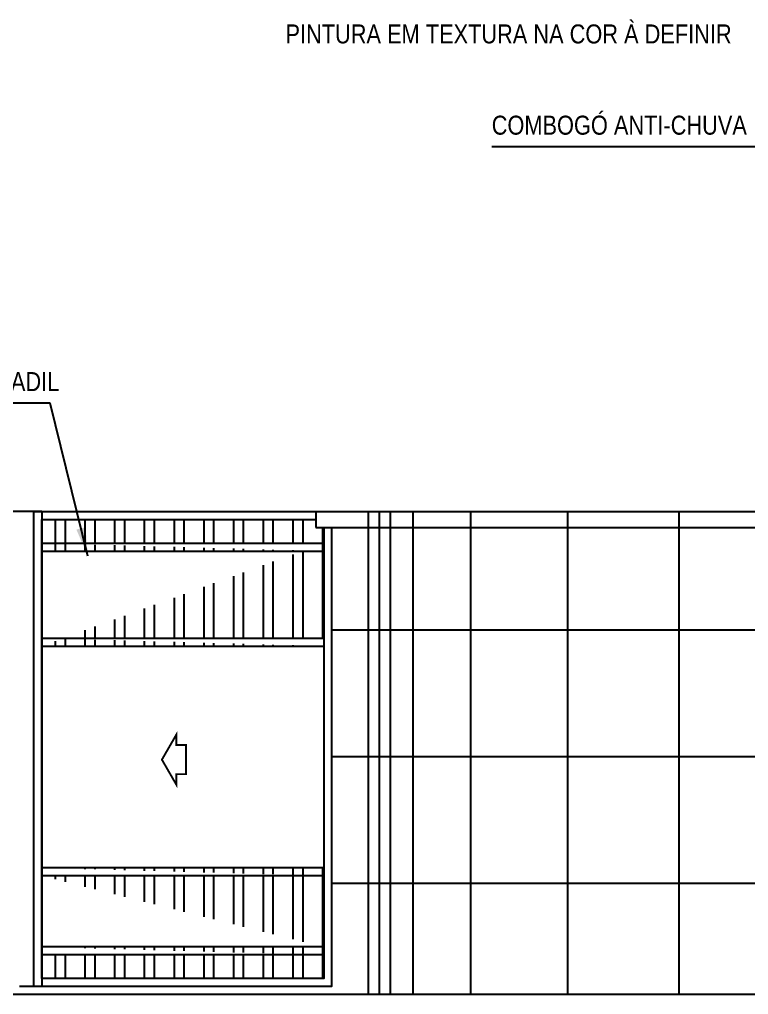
# Model space of a CAD drawing. Header units: millimetres. Extents: x 1170 to 1315, y 90 to 135.
# Drawn here: x 1189.83 to 1194.44, y 107.25 to 113.41 of the extents above; entities that cross this region are included whole.
import ezdxf

# ---------------------------------------------------------------- set-up
doc = ezdxf.new("R2010")
doc.units = ezdxf.units.MM
doc.header["$LTSCALE"] = 20
doc.header["$MEASUREMENT"] = 0
doc.layers.get('0').update_dxf_attribs({"linetype": 'CONTINUOUS'})
doc.layers.add('COTA', color=7, linetype='CONTINUOUS')
doc.layers.add('E-Cta-W', color=7, linetype='CONTINUOUS', lineweight=20)
doc.layers.add('E-Lay-9', color=9, linetype='CONTINUOUS', lineweight=9)
doc.styles.add('F2', font='ARIALN.TTF')
doc.dimstyles.get("Standard").update_dxf_attribs({"dimtxt": 0.18, "dimasz": 0.18, "dimexe": 0.18, "dimexo": 0.0625, "dimgap": 0.09, "dimtad": 0, "dimtih": 1, "dimtoh": 1, "dimdec": 4, "dimzin": 0, "dimdsep": 46, "dimtxsty": 'Standard', "dimcen": 0.09, "dimadec": 0, "dimazin": 0, "dimtfac": 1, "dimtdec": 4, "dimtofl": 0, "dimtmove": 0, "dimatfit": 3, "dimfxl": 1, "dimtolj": 1, "dimtzin": 0, "dimarcsym": 0})

# ---------------------------------------------------------------- blocks, each defined once
blk = doc.blocks.new('Seta')
at = {"color": 2, "const_width": 2}
blk.add_lwpolyline([(10, 15), (10, 26), (25, 0), (10, -26), (10, -15), (0, -15), (0, 15)], close=True, dxfattribs=at)

msp = doc.modelspace()

# ---------------------------------------------------------------- hatches: boundary and pattern name
at = {"layer": 'COTA', "linetype": 'Continuous'}
h = msp.add_hatch(dxfattribs=at)
h.set_pattern_fill('ANSI32', color=8, scale=0.5, angle=45, style=0)
h.set_pattern_definition([(90, (-2e-13, -27.05557), (-0.1875, 3e-17), []), (90, (0.0625, -26.99307), (-0.1875, 3e-17), [])])
edge = h.paths.add_edge_path()
edge.add_line((1189.9756, 109.4487), (1191.7557, 109.4487))
edge.add_line((1189.9756, 109.4987), (1191.7557, 109.4987))
edge.add_line((1191.7557, 108.0487), (1189.9756, 108.0487))
edge.add_line((1191.7557, 107.9987), (1189.9756, 107.9987))
edge.add_line((1191.7557, 107.5487), (1189.9756, 107.5487))
edge.add_line((1191.7557, 107.4987), (1189.9756, 107.4987))
edge.add_line((1189.9756, 110.0487), (1191.7557, 110.0487))
edge.add_line((1189.9756, 110.0987), (1191.7557, 110.0987))
h.paths.add_polyline_path([(1189.9756, 107.3487), (1191.7557, 107.3487), (1191.7557, 110.1987), (1191.7057, 110.1987), (1191.7057, 110.2487), (1189.9756, 110.2487)])

# ---------------------------------------------------------------- linework, layer by layer
at = {"layer": 'COTA', "color": 1, "linetype": 'Continuous'}
for p, q in [((1189.9756, 110.2987), (1180.8178, 110.2987)), ((1189.9756, 110.2987), (1189.9756, 107.2987)), ((1191.7057, 110.2987), (1191.7057, 110.1987)), ((1191.7057, 110.2987), (1219.0666, 110.2987)), ((1191.7057, 110.1987), (1219.0666, 110.1987)), ((1191.8057, 110.1987), (1191.8057, 107.2987)), ((1190.494, 107.2987), (1189.8348, 107.2987)), ((1190.494, 107.2487), (1187.0104, 107.2487)), ((1226.4666, 107.2487), (1190.494, 107.2487))]:
    msp.add_line(p, q, dxfattribs=at)
at = {"layer": 'COTA', "color": 250, "linetype": 'Continuous'}
for p, q in [((1192.0364, 110.2987), (1192.0364, 107.2487)), ((1192.1055, 110.2987), (1192.1055, 107.2487)), ((1192.1745, 110.2987), (1192.1745, 107.2487)), ((1192.3176, 110.2987), (1192.3176, 107.2487)), ((1192.6828, 110.2987), (1192.6828, 107.2487)), ((1193.2946, 110.2987), (1193.2946, 107.2487)), ((1193.9986, 110.2987), (1193.9986, 107.2487))]:
    msp.add_line(p, q, dxfattribs=at)
at = {"layer": 'COTA', "color": 7, "linetype": 'Continuous'}
for p, q in [((1189.9756, 110.0987), (1191.7557, 110.0987)), ((1189.9756, 110.0487), (1191.7557, 110.0487)), ((1218.9666, 109.5487), (1191.8057, 109.5487)), ((1189.9756, 109.4987), (1191.7557, 109.4987)), ((1189.9756, 109.4487), (1191.7557, 109.4487)), ((1218.9666, 108.7487), (1191.8057, 108.7487)), ((1191.7557, 108.0487), (1189.9756, 108.0487)), ((1191.7557, 107.9987), (1189.9756, 107.9987)), ((1218.9666, 107.9487), (1191.8057, 107.9487)), ((1191.7557, 107.5487), (1189.9756, 107.5487)), ((1191.7557, 107.4987), (1189.9756, 107.4987))]:
    msp.add_line(p, q, dxfattribs=at)
for points in [[(1191.8057, 110.1987), (1191.8057, 107.2987), (1189.9256, 107.2987), (1189.9256, 110.2987), (1191.8057, 110.2987)], [(1191.7557, 110.1987), (1191.7557, 107.3487), (1189.9756, 107.3487), (1189.9756, 110.2487), (1191.7057, 110.2487)]]:
    msp.add_lwpolyline(points, dxfattribs=at)

# ---------------------------------------------------------------- block references
at = {"layer": 'E-Lay-9', "color": 6, "xscale": -0.006115199999994438, "yscale": 0.006115199999994438, "zscale": 0.006115199999994438}
msp.add_blockref('Seta', (1190.887, 108.7317), dxfattribs=at)

# ---------------------------------------------------------------- texts
at = {"color": 7, "style": 'F2'}
for s, p in [('PINTURA EM TEXTURA NA COR À DEFINIR ', (1191.5145, 113.2544)), ('COMBOGÓ ANTI-CHUVA ', (1192.8168, 112.6783)), ('PORTÃO EM TUBO GALVANIZADO TIPO GRADIL', (1186.9162, 111.0591))]:
    msp.add_text(s, height=0.12, dxfattribs=at).set_placement(p)

# ---------------------------------------------------------------- leaders
at = {"layer": 'E-Cta-W', "color": 4}
for points in [[(1197.98, 111.6361), (1197.7413, 112.6016), (1192.8184, 112.6016)], [(1190.2662, 110.017), (1190.0275, 110.9824), (1186.9175, 110.9824)]]:
    msp.add_leader(points, dimstyle='Standard', dxfattribs=at)

doc.saveas('drawing.dxf')
